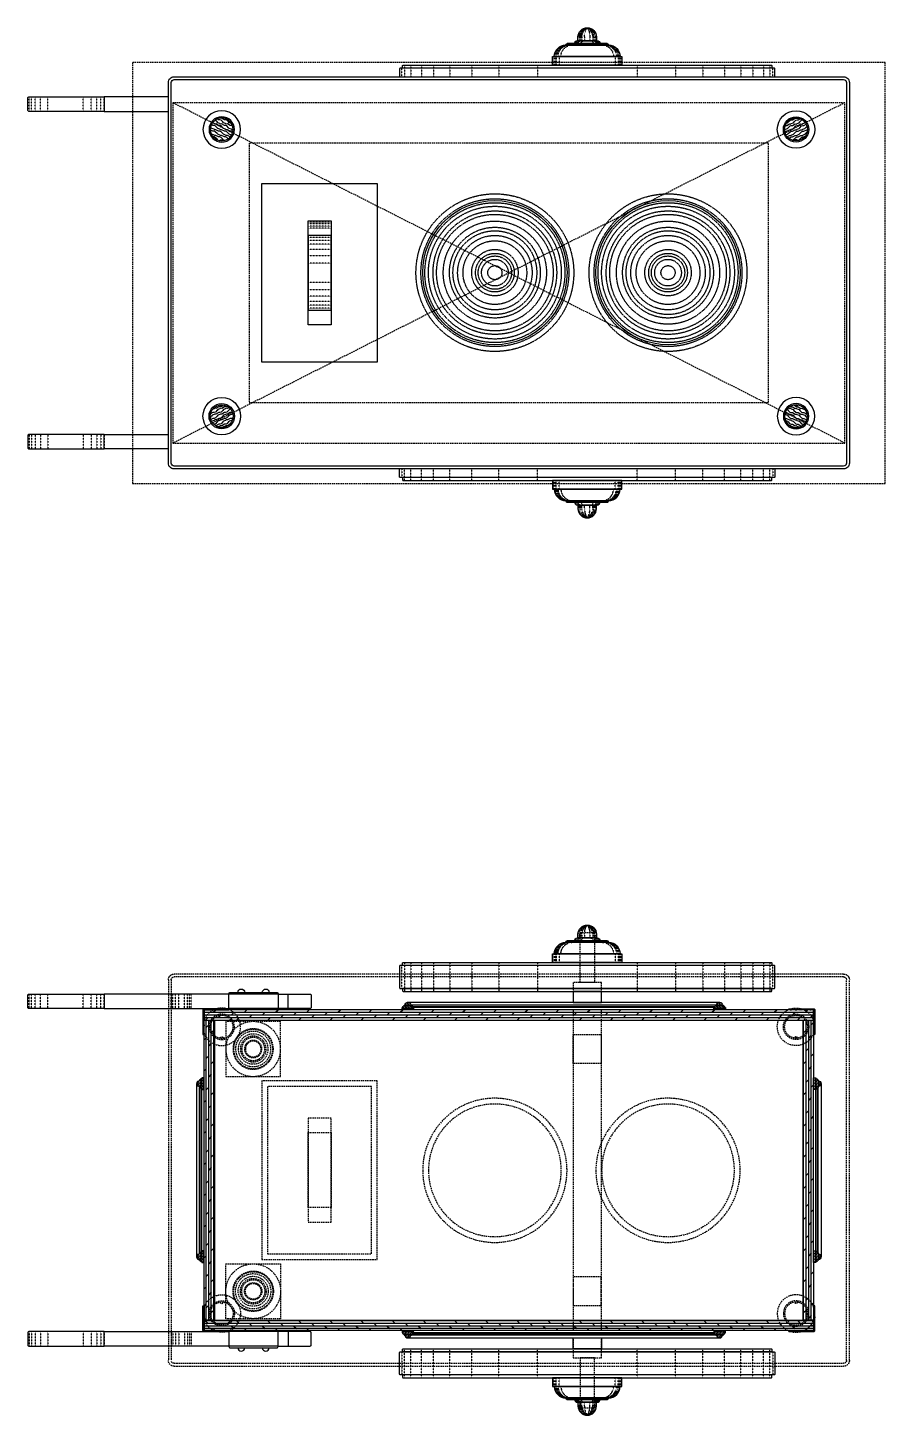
# Model space of a CAD drawing. Header units: millimetres. Extents: x -2664 to 5367, y -2692 to 3839.
# Drawn here: x -1443 to 43, y -2692 to -287 of the extents above; entities that cross this region are included whole.
import ezdxf

# ---------------------------------------------------------------- set-up
doc = ezdxf.new("R2010")
doc.units = ezdxf.units.MM
doc.header["$LTSCALE"] = 0.1
doc.header["$MEASUREMENT"] = 0
doc.set_wipeout_variables(frame=1)
doc.linetypes.add('ACAD_ISO07W100', pattern=[3, 0, -3])
doc.linetypes.add('HIDDEN', pattern=[0.375, 0.25, -0.125])
for name, color, linetype in [('CART', 1, 'Continuous'), ('METAL', 5, 'Continuous'), ('MS MDF', 1, 'Continuous'), ('SOLID TIMBER', 3, 'Continuous')]:
    doc.layers.add(name, color=color, linetype=linetype)
pattern_1 = [(45, (300.682, 0), (0.6629126, 2.43067956), [3.125, -0.625, 0, -0.625])]
pattern_2 = [(108.4349, (111.3254, 225.5278), (-4.999992, 10.0000022), [1.897365, -13.91402]), (139.3987, (110.7254, 227.3278), (-29.99999509, 25.0000021), [0.921955, -45.17577]), (136.8476, (115.02537, 227.9278), (-74.999987688, 70.00001417), [2.19317, -107.46539]), (109.9831, (113.42537, 229.4278), (-14.99999727, 40.000003294), [1.17047, -57.35303]), (90, (113.0254, 225.528), (-5, 5), [1, -4]), (118.4429, (113.02537, 226.5278), (34.999969195, -65.00001883), [2.72947, -133.74397]), (84.2894, (111.72537, 228.9278), (-5.00000657, -44.99999712), [1.00499, -49.24439]), (129.8056, (111.8254, 229.9278), (20.00001216, -24.9999903), [0.781025, -38.270225])]

# ---------------------------------------------------------------- blocks, each defined once
blk = doc.blocks.new('PULL')
at = {"color": 8, "true_color": 0x7a7a7a}
blk.add_wipeout([(-1440.8, 2093.6), (-953.9, 2093.6), (-953.4, 2093.6), (-953, 2093.4), (-952.6, 2093.2), (-952.5, 2093), (-952.3, 2092.8), (-952.1, 2092.6), (-952, 2092.2), (-951.9, 2091.9), (-951.9, 2091.6), (-951.9, 2070.6), (-951.9, 2070.3), (-952, 2070), (-952.1, 2069.7), (-952.3, 2069.5), (-952.5, 2069.2), (-952.6, 2069.1), (-952.9, 2068.9), (-953.1, 2068.8), (-953.3, 2068.7), (-953.5, 2068.7), (-953.9, 2068.6), (-1009.2, 2068.6), (-1009.2, 2067.6), (-1009.2, 2067.2), (-1009.4, 2066.8), (-1009.6, 2066.4), (-1009.8, 2066.2), (-1010.2, 2065.9), (-1010.8, 2065.7), (-1011.2, 2065.6), (-1024.4, 2065.6), (-1024.5, 2064.8), (-1024.7, 2064), (-1024.9, 2063.3), (-1025.4, 2062.4), (-1026, 2061.6), (-1026.6, 2061), (-1027.3, 2060.5), (-1027.9, 2060.2), (-1028.7, 2059.9), (-1029.4, 2059.7), (-1030.1, 2059.6), (-1030.4, 2059.6), (-1031.4, 2059.7), (-1032, 2059.8), (-1032.6, 2060), (-1033.2, 2060.3), (-1034, 2060.8), (-1034.6, 2061.3), (-1035.1, 2061.9), (-1035.6, 2062.5), (-1035.9, 2063.1), (-1036.1, 2063.8), (-1036.3, 2064.5), (-1036.4, 2065.1), (-1036.4, 2065.6), (-1066.9, 2065.6), (-1066.9, 2065.3), (-1067, 2064.9), (-1067.1, 2064.4), (-1067.3, 2063.6), (-1067.6, 2062.9), (-1067.9, 2062.3), (-1068.3, 2061.8), (-1068.7, 2061.3), (-1069.2, 2060.9), (-1069.8, 2060.5), (-1070.6, 2060.1), (-1071.4, 2059.8), (-1072.1, 2059.7), (-1072.9, 2059.6), (-1073.9, 2059.7), (-1074.6, 2059.9), (-1075.4, 2060.1), (-1076.2, 2060.6), (-1076.6, 2060.9), (-1077, 2061.2), (-1077.5, 2061.7), (-1077.8, 2062.2), (-1078.1, 2062.6), (-1078.3, 2063), (-1078.5, 2063.5), (-1078.7, 2063.9), (-1078.8, 2064.5), (-1078.9, 2065.1), (-1078.9, 2065.6), (-1092.2, 2065.6), (-1092.6, 2065.7), (-1092.9, 2065.7), (-1093.1, 2065.9), (-1093.4, 2066), (-1093.6, 2066.2), (-1093.8, 2066.5), (-1094, 2066.8), (-1094.1, 2067.1), (-1094.2, 2067.3), (-1094.2, 2067.6), (-1094.2, 2068.6), (-1440.6, 2068.6), (-1440.8, 2068.6), (-1441, 2068.6), (-1441.2, 2068.7), (-1441.4, 2068.7), (-1441.6, 2068.8), (-1441.7, 2068.9), (-1441.9, 2069), (-1442, 2069.1), (-1442.1, 2069.2), (-1442.2, 2069.3), (-1442.3, 2069.4), (-1442.5, 2069.5), (-1442.5, 2069.7), (-1442.6, 2069.8), (-1442.7, 2070), (-1442.7, 2070.1), (-1442.7, 2070.3), (-1442.8, 2070.6), (-1442.8, 2091.6), (-1442.8, 2091.9), (-1442.7, 2092.1), (-1442.6, 2092.4), (-1442.5, 2092.6), (-1442.4, 2092.8), (-1442.2, 2093), (-1442, 2093.2), (-1441.9, 2093.3), (-1441.7, 2093.4), (-1441.5, 2093.5), (-1441.4, 2093.5), (-1441.2, 2093.6), (-1441.1, 2093.6), (-1441, 2093.6)], dxfattribs=at).dxf.layer = 'CART'
at = {"color": 8, "linetype": 'ACAD_ISO07W100', "ltscale": 0.1, "true_color": 0x7a7a7a}
for p, q in [((-1440.6, 2093.6), (-1440.6, 2068.6)), ((-1436.4, 2093.6), (-1436.4, 2068.6)), ((-1429.9, 2093.6), (-1429.9, 2068.6)), ((-1420.6, 2093.6), (-1420.6, 2068.6)), ((-1407.8, 2093.6), (-1407.8, 2068.6)), ((-1346.9, 2093.6), (-1346.9, 2068.6)), ((-1332.9, 2093.6), (-1332.9, 2068.6)), ((-1323.4, 2093.6), (-1323.4, 2068.6)), ((-1316.1, 2093.6), (-1316.1, 2068.6)), ((-1310.5, 2093.6), (-1310.5, 2068.6)), ((-1194.6, 2093.6), (-1194.6, 2068.6)), ((-1191.3, 2093.6), (-1191.3, 2068.6)), ((-1187, 2093.6), (-1187, 2068.6)), ((-1181, 2093.6), (-1181, 2068.6)), ((-1171.1, 2093.6), (-1171.1, 2068.6)), ((-1165.9, 2093.6), (-1165.9, 2068.6)), ((-1162.6, 2093.6), (-1162.6, 2068.6)), ((-1159.4, 2093.6), (-1159.4, 2068.6))]:
    blk.add_line(p, q, dxfattribs=at)
at = {"color": 8, "linetype": 'HIDDEN', "ltscale": 10}
for p, q in [((-991.9, 2093.6), (-991.9, 2068.6)), ((-1009.2, 2068.6), (-1094.2, 2068.6))]:
    blk.add_line(p, q, dxfattribs=at)
at = {"layer": 'CART'}
blk.add_lwpolyline([(-1310.5, 2093.6), (-1440.8, 2093.6, 0.414214), (-1442.8, 2091.6), (-1442.8, 2070.6, 0.414214), (-1440.8, 2068.6), (-1310.5, 2068.6)], format="xyb", close=True, dxfattribs=at)
at = {"layer": 'CART', "color": 8}
blk.add_lwpolyline([(-1310.5, 2093.6), (-1094.2, 2093.6), (-1094.2, 2068.6), (-1310.5, 2068.6)], close=True, dxfattribs=at)
blk.add_lwpolyline([(-1092.2, 2065.6), (-1011.2, 2065.6, 0.414214), (-1009.2, 2067.6), (-1009.2, 2093.6), (-1094.2, 2093.6), (-1094.2, 2067.6, 0.414214)], format="xyb", close=True, dxfattribs=at)
blk.add_lwpolyline([(-1009.2, 2068.6), (-953.9, 2068.6, 0.414214), (-951.9, 2070.6), (-951.9, 2091.6, 0.414214), (-953.9, 2093.6), (-1009.2, 2093.6)], format="xyb", dxfattribs=at)
for centre in [(-1072.9, 2065.6), (-1030.4, 2065.6)]:
    blk.add_arc(centre, 6, 180, 0, dxfattribs=at)
blk = doc.blocks.new('*U59')
at = {"color": 8, "linetype": 'ACAD_ISO07W100', "ltscale": 0.1, "true_color": 0x7a7a7a}
blk.add_wipeout([(-5592.6, 2491.5), (-5552.6, 2491.5), (-5552.6, 2486.5), (-5547.6, 2486.5), (-5547.6, 2166.5), (-5662.6, 2166.5), (-5662.6, 2166.6), (-5662.6, 2166.7), (-5662.5, 2166.9), (-5662.5, 2167.6), (-5662.5, 2168.1), (-5662.4, 2168.5), (-5662.3, 2169.1), (-5662.3, 2169.6), (-5662.1, 2170.2), (-5662, 2170.7), (-5661.8, 2171.2), (-5661.7, 2171.7), (-5661.5, 2172.2), (-5661.4, 2172.5), (-5661.2, 2173), (-5660.9, 2173.5), (-5660.7, 2174), (-5660.5, 2174.3), (-5660.3, 2174.6), (-5660, 2175.1), (-5659.8, 2175.6), (-5659.5, 2175.9), (-5659, 2176.5), (-5658.8, 2176.9), (-5658.4, 2177.3), (-5657.2, 2178.5), (-5656.4, 2179.1), (-5655.5, 2179.8), (-5654.6, 2180.4), (-5653.6, 2180.9), (-5652.8, 2181.3), (-5652, 2181.6), (-5651.2, 2181.8), (-5650.3, 2182.1), (-5649.6, 2182.2), (-5648.7, 2182.4), (-5647.9, 2182.5), (-5647, 2182.5), (-5646, 2182.5), (-5640.1, 2182.5), (-5640.1, 2183.5), (-5640, 2183.8), (-5640, 2184.2), (-5639.9, 2184.6), (-5639.8, 2184.9), (-5639.7, 2185.3), (-5639.5, 2185.7), (-5639.3, 2186.2), (-5639, 2186.6), (-5638.6, 2187), (-5638.3, 2187.3), (-5637.8, 2187.7), (-5637.3, 2188), (-5636.7, 2188.2), (-5636.1, 2188.4), (-5635.7, 2188.5), (-5635.3, 2188.5), (-5635.1, 2188.5), (-5635.1, 2201), (-5635, 2201.4), (-5634.9, 2201.8), (-5634.8, 2202.2), (-5634.3, 2202.8), (-5634, 2203.1), (-5633.6, 2203.3), (-5633.3, 2203.4), (-5633, 2203.5), (-5632.8, 2203.5), (-5632.6, 2203.5), (-5632.5, 2204.9), (-5632.3, 2206.7), (-5631.9, 2208.4), (-5631.5, 2210), (-5630.9, 2211.5), (-5630.1, 2213.2), (-5629.3, 2214.4), (-5628.4, 2215.8), (-5627.5, 2216.8), (-5626.3, 2218), (-5624.9, 2219.3), (-5623.7, 2220.1), (-5621.7, 2221.3), (-5620.2, 2222), (-5619.2, 2222.4), (-5618.1, 2222.7), (-5616.8, 2223.1), (-5615.5, 2223.3), (-5614.2, 2223.4), (-5612.9, 2223.5), (-5612.6, 2223.5), (-5612.6, 2226.5), (-5597.6, 2226.5), (-5597.6, 2486.5), (-5592.6, 2486.5)], dxfattribs=at)
for p, q in [((-5597.6, 2482.8), (-5547.6, 2482.8)), ((-5552.6, 2487.9), (-5592.6, 2487.9)), ((-5597.6, 2472.1), (-5547.6, 2472.1)), ((-5597.6, 2453.4), (-5547.6, 2453.4)), ((-5597.6, 2433), (-5547.6, 2433)), ((-5597.6, 2404.5), (-5547.6, 2404.5)), ((-5597.6, 2366.7), (-5547.6, 2366.7)), ((-5597.6, 2319.5), (-5547.6, 2319.5)), ((-5597.6, 2252.8), (-5547.6, 2252.8))]:
    blk.add_line(p, q, dxfattribs=at)
at = {"layer": 'CART'}
for centre, radius in [((-5612.6, 2203.5), 20), ((-5632.6, 2201), 2.5)]:
    blk.add_arc(centre, radius, 90, 180, dxfattribs=at)
at = {"color": 8, "linetype": 'ACAD_ISO07W100', "ltscale": 0.1, "true_color": 0x7a7a7a}
blk.add_wipeout([(-5592.6, 1841.5), (-5552.6, 1841.5), (-5552.6, 1846.5), (-5547.6, 1846.5), (-5547.6, 2166.5), (-5662.6, 2166.5), (-5662.6, 2166.5), (-5662.6, 2166.4), (-5662.5, 2166.1), (-5662.5, 2165.4), (-5662.5, 2164.9), (-5662.4, 2164.5), (-5662.3, 2164), (-5662.3, 2163.4), (-5662.1, 2162.8), (-5662, 2162.3), (-5661.8, 2161.8), (-5661.7, 2161.3), (-5661.5, 2160.8), (-5661.4, 2160.5), (-5661.2, 2160), (-5660.9, 2159.5), (-5660.7, 2159.1), (-5660.5, 2158.7), (-5660.3, 2158.4), (-5660, 2157.9), (-5659.8, 2157.5), (-5659.5, 2157.1), (-5659, 2156.5), (-5658.8, 2156.2), (-5658.4, 2155.8), (-5657.2, 2154.6), (-5656.4, 2153.9), (-5655.5, 2153.3), (-5654.6, 2152.7), (-5653.6, 2152.2), (-5652.8, 2151.8), (-5652, 2151.5), (-5651.2, 2151.2), (-5650.3, 2151), (-5649.6, 2150.8), (-5648.7, 2150.7), (-5647.9, 2150.6), (-5647, 2150.5), (-5646, 2150.5), (-5640.1, 2150.5), (-5640.1, 2149.5), (-5640, 2149.2), (-5640, 2148.8), (-5639.9, 2148.4), (-5639.8, 2148.1), (-5639.7, 2147.8), (-5639.5, 2147.3), (-5639.3, 2146.9), (-5639, 2146.4), (-5638.6, 2146), (-5638.3, 2145.7), (-5637.8, 2145.3), (-5637.3, 2145.1), (-5636.7, 2144.8), (-5636.1, 2144.6), (-5635.7, 2144.6), (-5635.3, 2144.5), (-5635.1, 2144.5), (-5635.1, 2132), (-5635, 2131.6), (-5634.9, 2131.2), (-5634.8, 2130.9), (-5634.3, 2130.3), (-5634, 2130), (-5633.6, 2129.7), (-5633.3, 2129.6), (-5633, 2129.6), (-5632.8, 2129.5), (-5632.6, 2129.5), (-5632.5, 2128.1), (-5632.3, 2126.3), (-5631.9, 2124.6), (-5631.5, 2123.1), (-5630.9, 2121.5), (-5630.1, 2119.8), (-5629.3, 2118.6), (-5628.4, 2117.3), (-5627.5, 2116.3), (-5626.3, 2115), (-5624.9, 2113.8), (-5623.7, 2112.9), (-5621.7, 2111.7), (-5620.2, 2111), (-5619.2, 2110.7), (-5618.1, 2110.3), (-5616.8, 2110), (-5615.5, 2109.7), (-5614.2, 2109.6), (-5612.9, 2109.5), (-5612.6, 2109.5), (-5612.6, 2106.5), (-5597.6, 2106.5), (-5597.6, 1846.5), (-5592.6, 1846.5)], dxfattribs=at)
for p, q in [((-5597.6, 2080.2), (-5547.6, 2080.2)), ((-5597.6, 2013.5), (-5547.6, 2013.5)), ((-5597.6, 1966.3), (-5547.6, 1966.3)), ((-5597.6, 1928.5), (-5547.6, 1928.5)), ((-5597.6, 1900.1), (-5547.6, 1900.1)), ((-5597.6, 1879.6), (-5547.6, 1879.6)), ((-5597.6, 1861), (-5547.6, 1861)), ((-5597.6, 1850.2), (-5547.6, 1850.2)), ((-5552.6, 1845.1), (-5592.6, 1845.1))]:
    blk.add_line(p, q, dxfattribs=at)
for points in [[(-5662.6, 2166.5, -0.37249), (-5646.6, 2180.6), (-5640.1, 2180.6, -0.462122), (-5635.1, 2186.6), (-5635.1, 2199.1, -0.414214), (-5632.6, 2201.6, -0.414214), (-5612.6, 2221.6), (-5612.6, 2224.6), (-5597.6, 2224.6)], [(-5662.6, 2166.5, -0.307215), (-5646.6, 2178.3), (-5640.1, 2178.3, -0.462122), (-5635.1, 2184.3), (-5635.1, 2196.8, -0.414214), (-5632.6, 2199.3, -0.414214), (-5612.6, 2219.3), (-5612.6, 2222.3), (-5597.6, 2222.3)], [(-5662.6, 2166.5, -0.227145), (-5646.6, 2176.1), (-5640.1, 2176.1, -0.462122), (-5635.1, 2182.1), (-5635.1, 2194.6, -0.414214), (-5632.6, 2197.1, -0.414214), (-5612.6, 2217.1), (-5612.6, 2220.1), (-5597.6, 2220.1)], [(-5662.6, 2166.5, -0.163726), (-5646.6, 2171.1), (-5640.1, 2171.1, -0.462122), (-5635.1, 2177.1), (-5635.1, 2189.6, -0.414214), (-5632.6, 2192.1, -0.414214), (-5612.6, 2212.1), (-5612.6, 2215.1), (-5597.6, 2215.1)], [(-5662.6, 2166.5, 0.37249), (-5646.6, 2152.5), (-5640.1, 2152.5, 0.462122), (-5635.1, 2146.5), (-5635.1, 2134, 0.414214), (-5632.6, 2131.5, 0.414214), (-5612.6, 2111.5), (-5612.6, 2108.5), (-5597.6, 2108.5)], [(-5662.6, 2166.5, 0.307215), (-5646.6, 2154.8), (-5640.1, 2154.8, 0.462122), (-5635.1, 2148.8), (-5635.1, 2136.3, 0.414214), (-5632.6, 2133.8, 0.414214), (-5612.6, 2113.8), (-5612.6, 2110.8), (-5597.6, 2110.8)], [(-5662.6, 2166.5, 0.227145), (-5646.6, 2156.9), (-5640.1, 2156.9, 0.462122), (-5635.1, 2150.9), (-5635.1, 2138.4, 0.414214), (-5632.6, 2135.9, 0.414214), (-5612.6, 2115.9), (-5612.6, 2112.9), (-5597.6, 2112.9)], [(-5662.6, 2166.5, 0.163726), (-5646.6, 2162), (-5640.1, 2162, 0.462122), (-5635.1, 2156), (-5635.1, 2143.5, 0.414214), (-5632.6, 2141, 0.414214), (-5612.6, 2121), (-5612.6, 2118), (-5597.6, 2118)]]:
    blk.add_lwpolyline(points, format="xyb", dxfattribs=at)
at = {"layer": 'CART'}
blk.add_line((-5635.1, 2132), (-5635.1, 2201), dxfattribs=at)
for points in [[(-5592.6, 2486.5), (-5596.6, 2486.5, 0.414214), (-5597.6, 2485.5), (-5597.6, 1847.5, 0.414214), (-5596.6, 1846.5), (-5592.6, 1846.5)], [(-5553.6, 1841.5), (-5591.6, 1841.5, -0.414214), (-5592.6, 1842.5), (-5592.6, 2490.5, -0.414214), (-5591.6, 2491.5), (-5553.6, 2491.5, -0.414214), (-5552.6, 2490.5), (-5552.6, 1842.5, -0.414214)], [(-5552.6, 2486.5), (-5548.6, 2486.5, -0.414214), (-5547.6, 2485.5), (-5547.6, 1847.5, -0.414214), (-5548.6, 1846.5), (-5552.6, 1846.5)], [(-5612.6, 2223.5, 0.414214), (-5632.6, 2203.5), (-5632.6, 2129.5, 0.414214), (-5612.6, 2109.5)], [(-5632.6, 2203.5, 0.414214), (-5635.1, 2201), (-5635.1, 2132, 0.414214), (-5632.6, 2129.5)], [(-5640.1, 2182.5), (-5646.6, 2182.5, 1), (-5646.6, 2150.5), (-5640.1, 2150.5)], [(-5635.1, 2188.5, 0.414214), (-5640.1, 2183.5), (-5640.1, 2149.5, 0.414214), (-5635.1, 2144.5)]]:
    blk.add_lwpolyline(points, format="xyb", close=True, dxfattribs=at)
blk.add_lwpolyline([(-5612.6, 2106.5), (-5597.6, 2106.5), (-5597.6, 2226.5), (-5612.6, 2226.5)], close=True, dxfattribs=at)
for centre, radius in [((-5632.6, 2132), 2.5), ((-5612.6, 2129.5), 20)]:
    blk.add_arc(centre, radius, 180, 270, dxfattribs=at)
blk = doc.blocks.new('*U123')
at = {"color": 8, "true_color": 0x837c80}
blk.add_wipeout([(-1189.2, 3159.4), (-29.2, 3159.4), (-27.2, 3159.2), (-25.9, 3158.8), (-24.6, 3158.3), (-23.2, 3157.4), (-22.1, 3156.5), (-21.2, 3155.5), (-20.4, 3154.2), (-19.8, 3152.7), (-19.4, 3151.3), (-19.2, 3149.4), (-19.2, 2489.4), (-19.4, 2487.4), (-19.8, 2486), (-20.2, 2484.9), (-20.8, 2483.9), (-21.6, 2482.8), (-22.1, 2482.3), (-23.1, 2481.4), (-23.9, 2480.9), (-24.8, 2480.4), (-26.1, 2479.9), (-26.9, 2479.7), (-27.4, 2479.6), (-28.2, 2479.5), (-28.8, 2479.4), (-29.2, 2479.4), (-1189.2, 2479.4), (-1189.6, 2479.4), (-1190.1, 2479.4), (-1190.6, 2479.5), (-1191.2, 2479.6), (-1192, 2479.8), (-1192.8, 2480.1), (-1193.4, 2480.3), (-1194.1, 2480.7), (-1194.6, 2481), (-1195.3, 2481.5), (-1195.8, 2481.9), (-1196.5, 2482.6), (-1196.9, 2483), (-1197.3, 2483.6), (-1197.9, 2484.5), (-1198.3, 2485.3), (-1198.7, 2486.2), (-1198.9, 2487), (-1199, 2487.6), (-1199.1, 2488.2), (-1199.2, 2488.8), (-1199.2, 2489.4), (-1199.2, 3149.4), (-1199.1, 3150.5), (-1199, 3151.5), (-1198.8, 3152.2), (-1198.5, 3153.2), (-1198, 3154.2), (-1197.3, 3155.3), (-1196.5, 3156.3), (-1195.8, 3156.9), (-1195.2, 3157.4), (-1194.6, 3157.8), (-1193.9, 3158.2), (-1193.3, 3158.5), (-1192.8, 3158.7), (-1192.1, 3159), (-1191.3, 3159.2), (-1190.6, 3159.3), (-1190.2, 3159.4), (-1189.8, 3159.4)], dxfattribs=at).dxf.layer = 'SOLID TIMBER'
at = {"layer": 'CART'}
blk.add_lwpolyline([(-1189.2, 3159.4), (-29.2, 3159.4, -0.414214), (-19.2, 3149.4), (-19.2, 2489.4, -0.414214), (-29.2, 2479.4), (-1189.2, 2479.4, -0.414214), (-1199.2, 2489.4), (-1199.2, 3149.4, -0.414214)], format="xyb", close=True, dxfattribs=at)
at = {"layer": 'CART', "color": 2}
blk.add_lwpolyline([(-1189.2, 3154.4), (-29.2, 3154.4, -0.414214), (-24.2, 3149.4), (-24.2, 2489.4, -0.414214), (-29.2, 2484.4), (-1189.2, 2484.4, -0.414214), (-1194.2, 2489.4), (-1194.2, 3149.4, -0.414214)], format="xyb", close=True, dxfattribs=at)
blk = doc.blocks.new('*U99')
at = {"color": 8, "true_color": 0x7a7a7a}
blk.add_wipeout([(-4579, 2756.7), (-4575.7, 2756.6), (-4573.4, 2756.3), (-4571.6, 2755.9), (-4567.7, 2754.7), (-4565.1, 2753.6), (-4562.4, 2752.2), (-4560.9, 2751.2), (-4559.4, 2750.2), (-4558.2, 2749.3), (-4556.6, 2747.8), (-4554.8, 2745.9), (-4553.5, 2744.4), (-4552.3, 2742.9), (-4551.2, 2741.1), (-4549.9, 2738.9), (-4549.2, 2737.2), (-4548.2, 2734.8), (-4547.7, 2733), (-4547.2, 2731.2), (-4546.8, 2729.1), (-4546.6, 2727.4), (-4546.5, 2726), (-4546.5, 2724.2), (-4546.5, 2722.1), (-4546.7, 2719.9), (-4547, 2718.2), (-4547.4, 2716.6), (-4548.2, 2713.6), (-4549.2, 2711.3), (-4550.2, 2709.2), (-4551.2, 2707.3), (-4552.4, 2705.5), (-4553.8, 2703.6), (-4555.3, 2701.9), (-4557.3, 2700), (-4559.7, 2698), (-4561.7, 2696.7), (-4563.8, 2695.5), (-4565.6, 2694.6), (-4568.8, 2693.4), (-4571.3, 2692.6), (-4572.8, 2692.3), (-4574.6, 2692), (-4576.8, 2691.8), (-4579, 2691.7), (-4581.4, 2691.8), (-4583.2, 2692), (-4585.3, 2692.4), (-4587.8, 2692.9), (-4589.3, 2693.4), (-4591.5, 2694.3), (-4593.4, 2695.1), (-4594.8, 2695.8), (-4595.8, 2696.4), (-4598, 2697.9), (-4599.8, 2699.3), (-4601.8, 2701.1), (-4603.3, 2702.7), (-4604.9, 2704.7), (-4606.1, 2706.4), (-4607.7, 2709), (-4609, 2711.9), (-4609.9, 2714.3), (-4610.6, 2716.7), (-4611, 2719.1), (-4611.3, 2721.4), (-4611.5, 2724.2), (-4611.4, 2726.7), (-4611.2, 2728.6), (-4610.9, 2730.1), (-4610.4, 2732.4), (-4609.7, 2734.8), (-4608.9, 2736.9), (-4607.6, 2739.6), (-4606, 2742.2), (-4604.9, 2743.8), (-4603.3, 2745.8), (-4601.4, 2747.7), (-4599.5, 2749.4), (-4597.5, 2750.9), (-4595.5, 2752.2), (-4593.3, 2753.4), (-4591, 2754.4), (-4588.9, 2755.2), (-4587.5, 2755.6), (-4585.3, 2756.1), (-4582.6, 2756.5)], dxfattribs=at).dxf.layer = 'CART'
at = {"layer": 'SOLID TIMBER'}
h = blk.add_hatch(dxfattribs=at)
h.set_pattern_fill('WOOD_2', color=8, scale=10, pattern_type=2)
h.set_pattern_definition([(108.4349, (2.6, 0), (-9.999984, 20.0000043), [3.79473, -27.82804]), (139.3987, (1.4, 3.6), (-59.99999018, 50.00000421), [1.84391, -90.35154]), (136.8476, (10, 4.8), (-149.999975375, 140.00002834), [4.38634, -214.93078]), (109.9831, (6.8, 7.8), (-29.99999454, 80.00000659), [2.34094, -114.70606]), (90, (6, 0), (-10, 10), [2, -8]), (118.4429, (6, 2), (69.99993839, -130.00003766), [5.45894, -267.48794]), (84.2894, (3.4, 6.8), (-10.00001315, -89.99999423), [2.00998, -98.48878]), (129.8056, (3.6, 8.8), (40.00002433, -49.9999806), [1.56205, -76.54045])])
h.paths.add_polyline_path([(-4559.3, 2721.7, -0.938698), (-4559.3, 2726.7, 0.938698), (-4598.8, 2724.2, 0.938698)])
at = {"layer": 'CART'}
for radius in [32.5, 22]:
    blk.add_circle((-4579, 2724.2), radius, dxfattribs=at)
at = {"layer": 'SOLID TIMBER'}
blk.add_circle((-4579, 2724.2), 19.8, dxfattribs=at)
blk.add_arc((-4559.1, 2724.2), 2.51, 93.6222, 266.3778, dxfattribs=at)
blk = doc.blocks.new('*U87')
at = {"layer": 'CART', "linetype": 'HIDDEN', "ltscale": 100}
for p, q in [((-27.2, 441.3), (-1191.2, 1031.3)), ((-27.2, 1031.3), (-1191.2, 441.3))]:
    blk.add_line(p, q, dxfattribs=at)
for points in [[(-1261.2, 371.3), (42.8, 371.3), (42.8, 1101.3), (-1261.2, 1101.3)], [(-1191.2, 441.3), (-27.2, 441.3), (-27.2, 1031.3), (-1191.2, 1031.3)], [(-1059.2, 511.3), (-159.2, 511.3), (-159.2, 961.3), (-1059.2, 961.3)]]:
    blk.add_lwpolyline(points, close=True, dxfattribs=at)
blk = doc.blocks.new('CART P1')
at = {"xscale": -1, "rotation": 90}
blk.add_blockref('*U59', (1693, -5949.1), dxfattribs=at)
at = {"rotation": 90}
blk.add_blockref('*U59', (1693, 4526), dxfattribs=at)
at = {"layer": 'CART', "xscale": -1, "rotation": 180}
blk.add_blockref('PULL', (0, 1662.1), dxfattribs=at)
at = {"layer": 'CART'}
blk.add_blockref('PULL', (0, -3085.2), dxfattribs=at)
at = {"layer": 'CART', "rotation": 180}
blk.add_blockref('*U123', (-1218.4, 2107.9), dxfattribs=at)
at = {"color": 8, "linetype": 'ACAD_ISO07W100', "ltscale": 0.1, "true_color": 0x7a7a7a}
for p, q in [((-917.2, -623.6), (-957.2, -623.6)), ((-917.2, -626.4), (-957.2, -626.4)), ((-917.2, -630.8), (-957.2, -630.8)), ((-917.2, -634.3), (-957.2, -634.3)), ((-917.2, -650.5), (-957.2, -650.5)), ((-917.2, -655.3), (-957.2, -655.3)), ((-917.2, -661.6), (-957.2, -661.6)), ((-917.2, -671.1), (-957.2, -671.1)), ((-917.2, -681.9), (-957.2, -681.9)), ((-917.2, -694.8), (-957.2, -694.8)), ((-917.2, -728.3), (-957.2, -728.3)), ((-917.2, -741.2), (-957.2, -741.2)), ((-917.2, -752), (-957.2, -752)), ((-917.2, -761.4), (-957.2, -761.4)), ((-917.2, -767.7), (-957.2, -767.7)), ((-917.2, -772.6), (-957.2, -772.6))]:
    blk.add_line(p, q, dxfattribs=at)
at = {"layer": 'CART', "color": 2}
for points in [[(-1037.2, -556.5), (-837.2, -556.5), (-837.2, -866.5), (-1037.2, -866.5)], [(-917.2, -801.5), (-957.2, -801.5), (-957.2, -621.5), (-917.2, -621.5)], [(-917.2, -646.5), (-957.2, -646.5), (-957.2, -776.5), (-917.2, -776.5)]]:
    blk.add_lwpolyline(points, close=True, dxfattribs=at)
for centre in [(-633.5, -711.2), (-333.5, -711.2)]:
    blk.add_circle(centre, 125, dxfattribs=at)
at = {"layer": 'CART', "xscale": -1}
for p, rotation in [((1617.5, -5041.9), 90), ((-2835.9, 3618.9), 270)]:
    blk.add_blockref('*U99', p, dxfattribs=dict(at, rotation=rotation))
at = {"layer": 'CART'}
for p, rotation in [((-2835.9, -5041.9), 270), ((1617.5, 3618.9), 90.00000000000001)]:
    blk.add_blockref('*U99', p, dxfattribs=dict(at, rotation=rotation))
blk.add_blockref('*U87', (0, -1447.9))
blk = doc.blocks.new('*U124')
at = {"layer": 'CART', "color": 8, "linetype": 'HIDDEN', "ltscale": 100}
for points in [[(-1189.2, 3159.4), (-29.2, 3159.4, -0.414214), (-19.2, 3149.4), (-19.2, 2489.4, -0.414214), (-29.2, 2479.4), (-1189.2, 2479.4, -0.414214), (-1199.2, 2489.4), (-1199.2, 3149.4, -0.414214)], [(-1189.2, 3154.4), (-29.2, 3154.4, -0.414214), (-24.2, 3149.4), (-24.2, 2489.4, -0.414214), (-29.2, 2484.4), (-1189.2, 2484.4, -0.414214), (-1194.2, 2489.4), (-1194.2, 3149.4, -0.414214)]]:
    blk.add_lwpolyline(points, format="xyb", close=True, dxfattribs=at)
for points in [[(-1037.2, 2974.4), (-837.2, 2974.4), (-837.2, 2664.4), (-1037.2, 2664.4)], [(-1027.2, 2964.4), (-847.2, 2964.4), (-847.2, 2674.4), (-1027.2, 2674.4)], [(-917.2, 2729.4), (-957.2, 2729.4), (-957.2, 2909.4), (-917.2, 2909.4)], [(-917.2, 2884.4), (-957.2, 2884.4), (-957.2, 2754.4), (-917.2, 2754.4)]]:
    blk.add_lwpolyline(points, close=True, dxfattribs=at)
for centre, radius in [((-633.5, 2819.8), 125), ((-333.5, 2819.8), 125), ((-633.5, 2819.8), 115), ((-333.5, 2819.8), 115)]:
    blk.add_circle(centre, radius, dxfattribs=at)
blk = doc.blocks.new('*U100')
at = {"layer": 'CART', "color": 8, "linetype": 'HIDDEN', "ltscale": 100}
for radius in [32.5, 22, 19.8]:
    blk.add_circle((-4579, 2724.2), radius, dxfattribs=at)
blk.add_arc((-4559.1, 2724.2), 2.51, 93.6222, 266.3778, dxfattribs=at)
blk = doc.blocks.new('*U96')
at = {"layer": 'MS MDF'}
h = blk.add_hatch(dxfattribs=at)
h.set_pattern_fill('DOLMIT', color=65, scale=18)
h.set_pattern_definition([(0, (-1206.8737, 8.8098), (0, 4.5), []), (45, (-1206.874, 8.81), (-9, 9), [6.36396, -12.72792])])
h.paths.add_polyline_path([(50, -18), (50, 0), (-1006, 0), (-1006, -18)])
at = {"layer": 'MS MDF', "color": 1}
blk.add_lwpolyline([(50, -18), (50, 0), (-1006, 0), (-1006, -18)], close=True, dxfattribs=at)
blk = doc.blocks.new('*U97')
at = {"layer": 'MS MDF'}
h = blk.add_hatch(dxfattribs=at)
h.set_pattern_fill('DOLMIT', color=65, scale=18)
h.set_pattern_definition([(0, (-670.8737, 8.8098), (0, 4.5), []), (45, (-670.874, 8.81), (-9, 9), [6.36396, -12.72792])])
h.paths.add_polyline_path([(50, -18), (50, 0), (-470, 0), (-470, -18)])
at = {"layer": 'MS MDF', "color": 1}
blk.add_lwpolyline([(50, -18), (50, 0), (-470, 0), (-470, -18)], close=True, dxfattribs=at)
blk = doc.blocks.new('*U106')
at = {"layer": 'METAL', "color": 8, "linetype": 'HIDDEN', "ltscale": 100}
for points in [[(-4820.5, 2142), (-4169.5, 2142), (-4169.5, 2191), (-4820.5, 2191)], [(-4680, 2190.7), (-4730, 2190.7), (-4730, 2142.3), (-4680, 2142.3)], [(-4310, 2190.7), (-4260, 2190.7), (-4260, 2142.3), (-4310, 2142.3)], [(-4820.5, 2154), (-4820.5, 2179), (-4907, 2179), (-4907, 2154)], [(-4169.5, 2154), (-4169.5, 2179), (-4083, 2179), (-4083, 2154)]]:
    blk.add_lwpolyline(points, close=True, dxfattribs=at)
blk = doc.blocks.new('*U109')
at = {"layer": 'SOLID TIMBER', "color": 8, "linetype": 'HIDDEN', "ltscale": 100}
blk.add_lwpolyline([(-1094.7, 2286.9), (-999.7, 2286.9), (-999.7, 2191.9), (-1094.7, 2191.9)], close=True, dxfattribs=at)
for radius in [47.5, 35, 33.9, 30.6, 26, 22.3, 20, 15, 13.6]:
    blk.add_circle((-1047.2, 2239.4), radius, dxfattribs=at)
blk = doc.blocks.new('*U110')
at = {"color": 8, "true_color": 0x7a7a7a}
blk.add_wipeout([(655.1, 2484.2), (655.1, 1924.2), (651.1, 1924.2), (651.1, 1925.7), (649.1, 1925.7), (649.1, 1925.8), (649.1, 1926), (649.1, 1926.1), (649.1, 1926.2), (649, 1926.3), (649, 1926.4), (649, 1926.5), (648.9, 1926.6), (648.9, 1926.7), (648.8, 1926.8), (648.8, 1926.9), (648.7, 1927), (648.6, 1927.1), (648.5, 1927.1), (648.4, 1927.2), (648.3, 1927.3), (648.2, 1927.4), (648.1, 1927.5), (647.9, 1927.6), (647.8, 1927.6), (647.6, 1927.7), (647.5, 1927.7), (647.4, 1927.7), (647.3, 1927.7), (647.3, 1927.7), (647.2, 1927.7), (647.1, 1927.7), (647.1, 1929.2), (647, 1929.2), (646.8, 1929.2), (646.6, 1929.2), (646.5, 1929.3), (646.2, 1929.3), (646, 1929.3), (645.8, 1929.4), (645.5, 1929.5), (645.3, 1929.6), (645.2, 1929.6), (644.9, 1929.7), (644.7, 1929.8), (644.5, 1930), (644.4, 1930), (644.2, 1930.1), (644, 1930.3), (643.9, 1930.4), (643.7, 1930.6), (643.5, 1930.8), (643.4, 1930.9), (643.3, 1931), (643.2, 1931.2), (643.1, 1931.3), (643, 1931.4), (642.9, 1931.6), (642.8, 1931.8), (642.6, 1932), (642.6, 1932.2), (642.4, 1932.5), (642.3, 1932.8), (642.3, 1933), (642.2, 1933.2), (642.2, 1933.4), (642.2, 1933.5), (642.2, 1933.7), (642.1, 1933.9), (642.1, 1934.1), (642.1, 1934.2), (642.1, 2474.2), (642.1, 2474.6), (642.2, 2474.8), (642.2, 2475), (642.3, 2475.4), (642.3, 2475.6), (642.4, 2475.8), (642.5, 2476.1), (642.6, 2476.4), (642.7, 2476.6), (642.9, 2476.9), (643.1, 2477.2), (643.3, 2477.4), (643.6, 2477.8), (643.9, 2478.1), (644.2, 2478.3), (644.5, 2478.5), (644.8, 2478.6), (645, 2478.8), (645.4, 2478.9), (645.8, 2479), (646.1, 2479.1), (646.3, 2479.2), (646.6, 2479.2), (646.8, 2479.2), (647.1, 2479.2), (647.1, 2480.7), (647.3, 2480.7), (647.5, 2480.8), (647.7, 2480.8), (647.9, 2480.9), (648.1, 2481), (648.3, 2481.1), (648.5, 2481.3), (648.7, 2481.5), (648.8, 2481.6), (648.9, 2481.8), (649, 2482), (649.1, 2482.3), (649.1, 2482.5), (649.1, 2482.6), (649.1, 2482.7), (651.1, 2482.7), (651.1, 2484.2)], dxfattribs=at)
h = blk.add_hatch()
h.set_pattern_fill('WOOD_2', color=8, scale=5, pattern_type=2)
h.set_pattern_definition(pattern_2)
edge = h.paths.add_edge_path()
edge.add_line((655.1, 2484.2), (651.1, 2484.2))
edge.add_line((651.1, 2484.2), (651.1, 2482.7))
edge.add_line((651.1, 2482.7), (649.1, 2482.7))
edge.add_arc((647.1, 2482.7), 2, -90, 0, ccw=False)
edge.add_line((647.1, 2480.7), (647.1, 2479.2))
edge.add_arc((647.1, 2474.2), 5, 90, 270)
edge.add_line((647.1, 2469.2), (647.1, 2467.7))
edge.add_arc((647.1, 2465.7), 2, 0, 90, ccw=False)
edge.add_line((649.1, 2465.7), (651.1, 2465.7))
edge.add_line((651.1, 2465.7), (651.1, 2464.2))
edge.add_line((651.1, 2464.2), (655.1, 2464.2))
edge.add_line((655.1, 2464.2), (655.1, 2484.2))
h = blk.add_hatch()
h.set_pattern_fill('WOOD_2', color=8, scale=5, pattern_type=2)
h.set_pattern_definition([(108.4349, (111.3254, -314.4722), (-4.999992, 10.0000022), [1.897365, -13.91402]), (139.3987, (110.7254, -312.6722), (-29.99999509, 25.0000021), [0.921955, -45.17577]), (136.8476, (115.02537, -312.0722), (-74.999987688, 70.00001417), [2.19317, -107.46539]), (109.9831, (113.42537, -310.5722), (-14.99999727, 40.000003294), [1.17047, -57.35303]), (90, (113.0254, -314.472), (-5, 5), [1, -4]), (118.4429, (113.02537, -313.4722), (34.999969195, -65.00001883), [2.72947, -133.74397]), (84.2894, (111.72537, -311.0722), (-5.00000657, -44.99999712), [1.00499, -49.24439]), (129.8056, (111.8254, -310.0722), (20.00001216, -24.9999903), [0.781025, -38.270225])])
edge = h.paths.add_edge_path()
edge.add_line((655.1, 1944.2), (651.1, 1944.2))
edge.add_line((651.1, 1944.2), (651.1, 1942.7))
edge.add_line((651.1, 1942.7), (649.1, 1942.7))
edge.add_arc((647.1, 1942.7), 2, -90, 0, ccw=False)
edge.add_line((647.1, 1940.7), (647.1, 1939.2))
edge.add_arc((647.1, 1934.2), 5, 90, 270)
edge.add_line((647.1, 1929.2), (647.1, 1927.7))
edge.add_arc((647.1, 1925.7), 2, 0, 90, ccw=False)
edge.add_line((649.1, 1925.7), (651.1, 1925.7))
edge.add_line((651.1, 1925.7), (651.1, 1924.2))
edge.add_line((651.1, 1924.2), (655.1, 1924.2))
edge.add_line((655.1, 1924.2), (655.1, 1944.2))
at = {"layer": 'CART', "color": 8}
for p, q in [((642.1, 2474.2), (642.1, 1934.2)), ((647.1, 1940.7), (647.1, 2467.7)), ((649.1, 2465.7), (649.1, 1942.7)), ((651.1, 1944.2), (651.1, 2464.2)), ((655.1, 1944.2), (655.1, 2464.2))]:
    blk.add_line(p, q, dxfattribs=at)
at = {"layer": 'CART'}
for points in [[(655.1, 2484.2), (651.1, 2484.2), (651.1, 2482.7), (649.1, 2482.7, -0.414214), (647.1, 2480.7), (647.1, 2479.2, 1), (647.1, 2469.2), (647.1, 2467.7, -0.414214), (649.1, 2465.7), (651.1, 2465.7), (651.1, 2464.2), (655.1, 2464.2)], [(655.1, 1944.2), (651.1, 1944.2), (651.1, 1942.7), (649.1, 1942.7, -0.414214), (647.1, 1940.7), (647.1, 1939.2, 1), (647.1, 1929.2), (647.1, 1927.7, -0.414214), (649.1, 1925.7), (651.1, 1925.7), (651.1, 1924.2), (655.1, 1924.2)]]:
    blk.add_lwpolyline(points, format="xyb", close=True, dxfattribs=at)
blk = doc.blocks.new('*U111')
at = {"color": 8, "true_color": 0x7a7a7a}
blk.add_wipeout([(655.1, 2484.2), (655.1, 2164.2), (651.1, 2164.2), (651.1, 2165.7), (649.1, 2165.7), (649.1, 2165.8), (649.1, 2166), (649.1, 2166.1), (649.1, 2166.2), (649, 2166.3), (649, 2166.4), (649, 2166.5), (648.9, 2166.6), (648.9, 2166.7), (648.8, 2166.8), (648.8, 2166.9), (648.7, 2167), (648.6, 2167.1), (648.5, 2167.1), (648.4, 2167.2), (648.3, 2167.3), (648.2, 2167.4), (648.1, 2167.5), (647.9, 2167.6), (647.8, 2167.6), (647.6, 2167.7), (647.5, 2167.7), (647.4, 2167.7), (647.3, 2167.7), (647.3, 2167.7), (647.2, 2167.7), (647.1, 2167.7), (647.1, 2169.2), (647, 2169.2), (646.8, 2169.2), (646.6, 2169.2), (646.5, 2169.3), (646.2, 2169.3), (646, 2169.3), (645.8, 2169.4), (645.5, 2169.5), (645.3, 2169.6), (645.2, 2169.6), (644.9, 2169.7), (644.7, 2169.8), (644.5, 2170), (644.4, 2170), (644.2, 2170.1), (644, 2170.3), (643.9, 2170.4), (643.7, 2170.6), (643.5, 2170.8), (643.4, 2170.9), (643.3, 2171), (643.2, 2171.2), (643.1, 2171.3), (643, 2171.4), (642.9, 2171.6), (642.8, 2171.8), (642.6, 2172), (642.6, 2172.2), (642.4, 2172.5), (642.3, 2172.8), (642.3, 2173), (642.2, 2173.2), (642.2, 2173.4), (642.2, 2173.5), (642.2, 2173.7), (642.1, 2173.9), (642.1, 2174.1), (642.1, 2174.2), (642.1, 2474.2), (642.1, 2474.6), (642.2, 2474.8), (642.2, 2475), (642.3, 2475.4), (642.3, 2475.6), (642.4, 2475.8), (642.5, 2476.1), (642.6, 2476.4), (642.7, 2476.6), (642.9, 2476.9), (643.1, 2477.2), (643.3, 2477.4), (643.6, 2477.8), (643.9, 2478.1), (644.2, 2478.3), (644.5, 2478.5), (644.8, 2478.6), (645, 2478.8), (645.4, 2478.9), (645.8, 2479), (646.1, 2479.1), (646.3, 2479.2), (646.6, 2479.2), (646.8, 2479.2), (647.1, 2479.2), (647.1, 2480.7), (647.3, 2480.7), (647.5, 2480.8), (647.7, 2480.8), (647.9, 2480.9), (648.1, 2481), (648.3, 2481.1), (648.5, 2481.3), (648.7, 2481.5), (648.8, 2481.6), (648.9, 2481.8), (649, 2482), (649.1, 2482.3), (649.1, 2482.5), (649.1, 2482.6), (649.1, 2482.7), (651.1, 2482.7), (651.1, 2484.2)], dxfattribs=at)
h = blk.add_hatch()
h.set_pattern_fill('WOOD_2', color=8, scale=5, pattern_type=2)
h.set_pattern_definition(pattern_2)
edge = h.paths.add_edge_path()
edge.add_line((655.1, 2484.2), (651.1, 2484.2))
edge.add_line((651.1, 2484.2), (651.1, 2482.7))
edge.add_line((651.1, 2482.7), (649.1, 2482.7))
edge.add_arc((647.1, 2482.7), 2, -90, 0, ccw=False)
edge.add_line((647.1, 2480.7), (647.1, 2479.2))
edge.add_arc((647.1, 2474.2), 5, 90, 270)
edge.add_line((647.1, 2469.2), (647.1, 2467.7))
edge.add_arc((647.1, 2465.7), 2, 0, 90, ccw=False)
edge.add_line((649.1, 2465.7), (651.1, 2465.7))
edge.add_line((651.1, 2465.7), (651.1, 2464.2))
edge.add_line((651.1, 2464.2), (655.1, 2464.2))
edge.add_line((655.1, 2464.2), (655.1, 2484.2))
h = blk.add_hatch()
h.set_pattern_fill('WOOD_2', color=8, scale=5, pattern_type=2)
h.set_pattern_definition([(108.4349, (111.3254, -74.4722), (-4.999992, 10.0000022), [1.897365, -13.91402]), (139.3987, (110.7254, -72.6722), (-29.99999509, 25.0000021), [0.921955, -45.17577]), (136.8476, (115.02537, -72.0722), (-74.999987688, 70.00001417), [2.19317, -107.46539]), (109.9831, (113.42537, -70.5722), (-14.99999727, 40.000003294), [1.17047, -57.35303]), (90, (113.0254, -74.472), (-5, 5), [1, -4]), (118.4429, (113.02537, -73.4722), (34.999969195, -65.00001883), [2.72947, -133.74397]), (84.2894, (111.72537, -71.0722), (-5.00000657, -44.99999712), [1.00499, -49.24439]), (129.8056, (111.8254, -70.0722), (20.00001216, -24.9999903), [0.781025, -38.270225])])
edge = h.paths.add_edge_path()
edge.add_line((655.1, 2184.2), (651.1, 2184.2))
edge.add_line((651.1, 2184.2), (651.1, 2182.7))
edge.add_line((651.1, 2182.7), (649.1, 2182.7))
edge.add_arc((647.1, 2182.7), 2, -90, 0, ccw=False)
edge.add_line((647.1, 2180.7), (647.1, 2179.2))
edge.add_arc((647.1, 2174.2), 5, 90, 270)
edge.add_line((647.1, 2169.2), (647.1, 2167.7))
edge.add_arc((647.1, 2165.7), 2, 0, 90, ccw=False)
edge.add_line((649.1, 2165.7), (651.1, 2165.7))
edge.add_line((651.1, 2165.7), (651.1, 2164.2))
edge.add_line((651.1, 2164.2), (655.1, 2164.2))
edge.add_line((655.1, 2164.2), (655.1, 2184.2))
at = {"layer": 'CART', "color": 8}
for p, q in [((642.1, 2474.2), (642.1, 2174.2)), ((647.1, 2180.7), (647.1, 2467.7)), ((649.1, 2465.7), (649.1, 2182.7)), ((651.1, 2184.2), (651.1, 2464.2)), ((655.1, 2184.2), (655.1, 2464.2))]:
    blk.add_line(p, q, dxfattribs=at)
at = {"layer": 'CART'}
for points in [[(655.1, 2484.2), (651.1, 2484.2), (651.1, 2482.7), (649.1, 2482.7, -0.414214), (647.1, 2480.7), (647.1, 2479.2, 1), (647.1, 2469.2), (647.1, 2467.7, -0.414214), (649.1, 2465.7), (651.1, 2465.7), (651.1, 2464.2), (655.1, 2464.2)], [(655.1, 2184.2), (651.1, 2184.2), (651.1, 2182.7), (649.1, 2182.7, -0.414214), (647.1, 2180.7), (647.1, 2179.2, 1), (647.1, 2169.2), (647.1, 2167.7, -0.414214), (649.1, 2165.7), (651.1, 2165.7), (651.1, 2164.2), (655.1, 2164.2)]]:
    blk.add_lwpolyline(points, format="xyb", close=True, dxfattribs=at)
blk = doc.blocks.new('*U112')
at = {"layer": 'CART', "color": 8, "linetype": 'HIDDEN', "ltscale": 25}
for radius in [136.7, 128.1, 121.3, 115.1, 107.1, 101, 89.4, 78.7, 72.6, 64.5, 55.2, 40.2, 33.5, 28.9, 23.1, 12.2]:
    blk.add_circle((2048.8, 2839.4), radius, dxfattribs=at)

msp = doc.modelspace()

# ---------------------------------------------------------------- hatches: boundary and pattern name
h = msp.add_hatch()
h.set_pattern_fill('ANSI36', color=8, scale=10)
h.set_pattern_definition(pattern_1)
edge = h.paths.add_edge_path()
edge.add_line((-81.2, -2032.5), (-81.2, -1989.5))
edge.add_line((-81.2, -1989.5), (-124.2, -1989.5))
edge.add_line((-124.2, -1989.5), (-124.2, -1987.5))
edge.add_line((-124.2, -1987.5), (-81.2, -1987.5))
edge.add_arc((-81.2, -1989.5), 2, 0, 90, ccw=False)
edge.add_line((-79.2, -1989.5), (-79.2, -2032.5))
edge.add_line((-79.2, -2032.5), (-81.2, -2032.5))
h = msp.add_hatch()
h.set_pattern_fill('ANSI36', color=8, scale=10)
h.set_pattern_definition(pattern_1)
edge = h.paths.add_edge_path()
edge.add_line((-81.2, -2502.5), (-81.2, -2545.5))
edge.add_line((-81.2, -2545.5), (-124.2, -2545.5))
edge.add_line((-124.2, -2545.5), (-124.2, -2547.5))
edge.add_line((-124.2, -2547.5), (-81.2, -2547.5))
edge.add_arc((-81.2, -2545.5), 2, 270, 360)
edge.add_line((-79.2, -2545.5), (-79.2, -2502.5))
edge.add_line((-79.2, -2502.5), (-81.2, -2502.5))

# ---------------------------------------------------------------- linework, layer by layer
at = {"layer": 'METAL'}
for points in [[(-81.2, -2032.5), (-81.2, -1989.5), (-124.2, -1989.5), (-124.2, -1987.5), (-81.2, -1987.5, -0.414214), (-79.2, -1989.5), (-79.2, -2032.5)], [(-81.2, -2502.5), (-81.2, -2545.5), (-124.2, -2545.5), (-124.2, -2547.5), (-81.2, -2547.5, 0.414214), (-79.2, -2545.5), (-79.2, -2502.5)]]:
    msp.add_lwpolyline(points, format="xyb", close=True, dxfattribs=at)

# ---------------------------------------------------------------- block references
msp.add_blockref('CART P1', (0, 0))
at = {"xscale": -1, "rotation": 90}
for name, p in [('*U59', (1693, -7505)), ('*U97', (-1137.2, -2477.5)), ('*U97', (-99.2, -2477.5))]:
    msp.add_blockref(name, p, dxfattribs=at)
at = {"rotation": 90}
msp.add_blockref('*U59', (1693, 2970.1), dxfattribs=at)
at = {"layer": 'CART', "xscale": -1}
for name, p, rotation in [('PULL', (0, 106.2), 180), ('*U109', (1187.2, -3104.6), 90), ('*U100', (-2835.9, 2063), 270)]:
    msp.add_blockref(name, p, dxfattribs=dict(at, rotation=rotation))
at = {"layer": 'CART'}
for name, p, rotation in [('*U100', (-2835.9, -6597.9), 270), ('*U109', (1187.2, -1430.3), 90)]:
    msp.add_blockref(name, p, dxfattribs=dict(at, rotation=rotation))
msp.add_blockref('PULL', (0, -4641.1), dxfattribs=at)

# ---------------------------------------------------------------- next in the draw order: hatches: boundary and pattern name
h = msp.add_hatch()
h.set_pattern_fill('ANSI36', color=8, scale=10)
edge = h.paths.add_edge_path()
edge.add_line((-1137.2, -2032.5), (-1137.2, -1989.5))
edge.add_line((-1137.2, -1989.5), (-1094.2, -1989.5))
edge.add_line((-1094.2, -1989.5), (-1094.2, -1987.5))
edge.add_line((-1094.2, -1987.5), (-1137.2, -1987.5))
edge.add_arc((-1137.2, -1989.5), 2, 90, 180)
edge.add_line((-1139.2, -1989.5), (-1139.2, -2032.5))
edge.add_line((-1139.2, -2032.5), (-1137.2, -2032.5))
h = msp.add_hatch()
h.set_pattern_fill('ANSI36', color=8, scale=10)
edge = h.paths.add_edge_path()
edge.add_line((-1137.2, -2502.5), (-1137.2, -2545.5))
edge.add_line((-1137.2, -2545.5), (-1094.2, -2545.5))
edge.add_line((-1094.2, -2545.5), (-1094.2, -2547.5))
edge.add_line((-1094.2, -2547.5), (-1137.2, -2547.5))
edge.add_arc((-1137.2, -2545.5), 2, 180, 270, ccw=False)
edge.add_line((-1139.2, -2545.5), (-1139.2, -2502.5))
edge.add_line((-1139.2, -2502.5), (-1137.2, -2502.5))

# ---------------------------------------------------------------- next in the draw order: linework, layer by layer
at = {"layer": 'METAL'}
for points in [[(-1137.2, -2032.5), (-1137.2, -1989.5), (-1094.2, -1989.5), (-1094.2, -1987.5), (-1137.2, -1987.5, 0.414214), (-1139.2, -1989.5), (-1139.2, -2032.5)], [(-1137.2, -2502.5), (-1137.2, -2545.5), (-1094.2, -2545.5), (-1094.2, -2547.5), (-1137.2, -2547.5, -0.414214), (-1139.2, -2545.5), (-1139.2, -2502.5)]]:
    msp.add_lwpolyline(points, format="xyb", close=True, dxfattribs=at)

# ---------------------------------------------------------------- next in the draw order: block references
msp.add_blockref('*U96', (-131.2, -1989.5))
at = {"xscale": -1, "rotation": 180}
msp.add_blockref('*U96', (-131.2, -2545.5), dxfattribs=at)
at = {"layer": 'CART'}
for name, p, rotation in [('*U112', (2205.9, -2760), 90), ('*U112', (2505.9, -2760), 90), ('*U100', (1617.5, 2063), 90.00000000000001)]:
    msp.add_blockref(name, p, dxfattribs=dict(at, rotation=rotation))
at = {"layer": 'CART', "xscale": -1}
for name, p, rotation in [('*U124', (0, 552), 180), ('*U100', (1617.5, -6597.9), 90)]:
    msp.add_blockref(name, p, dxfattribs=dict(at, rotation=rotation))
at = {"layer": 'METAL', "rotation": 90}
msp.add_blockref('*U106', (1693, 2227.6), dxfattribs=at)

# ---------------------------------------------------------------- next in the draw order: block references
at = {"layer": 'CART', "xscale": -1, "rotation": 90}
msp.add_blockref('*U110', (1690, -1334.3), dxfattribs=at)
at = {"layer": 'CART'}
msp.add_blockref('*U111', (-1792.3, -4591.7), dxfattribs=at)
at = {"layer": 'CART', "xscale": -1}
msp.add_blockref('*U111', (573.9, -4591.7), dxfattribs=at)
at = {"layer": 'CART', "rotation": 90}
msp.add_blockref('*U110', (1690, -3200.6), dxfattribs=at)

# ---------------------------------------------------------------- next in the draw order: linework, layer by layer
at = {"layer": 'CART'}
for points in [[(-449, -1957.5), (-498, -1957.5), (-498, -1976.5), (-449, -1976.5)], [(-449, -2577.5), (-498, -2577.5), (-498, -2558.5), (-449, -2558.5)]]:
    msp.add_lwpolyline(points, close=True, dxfattribs=at)

doc.saveas('drawing.dxf')
